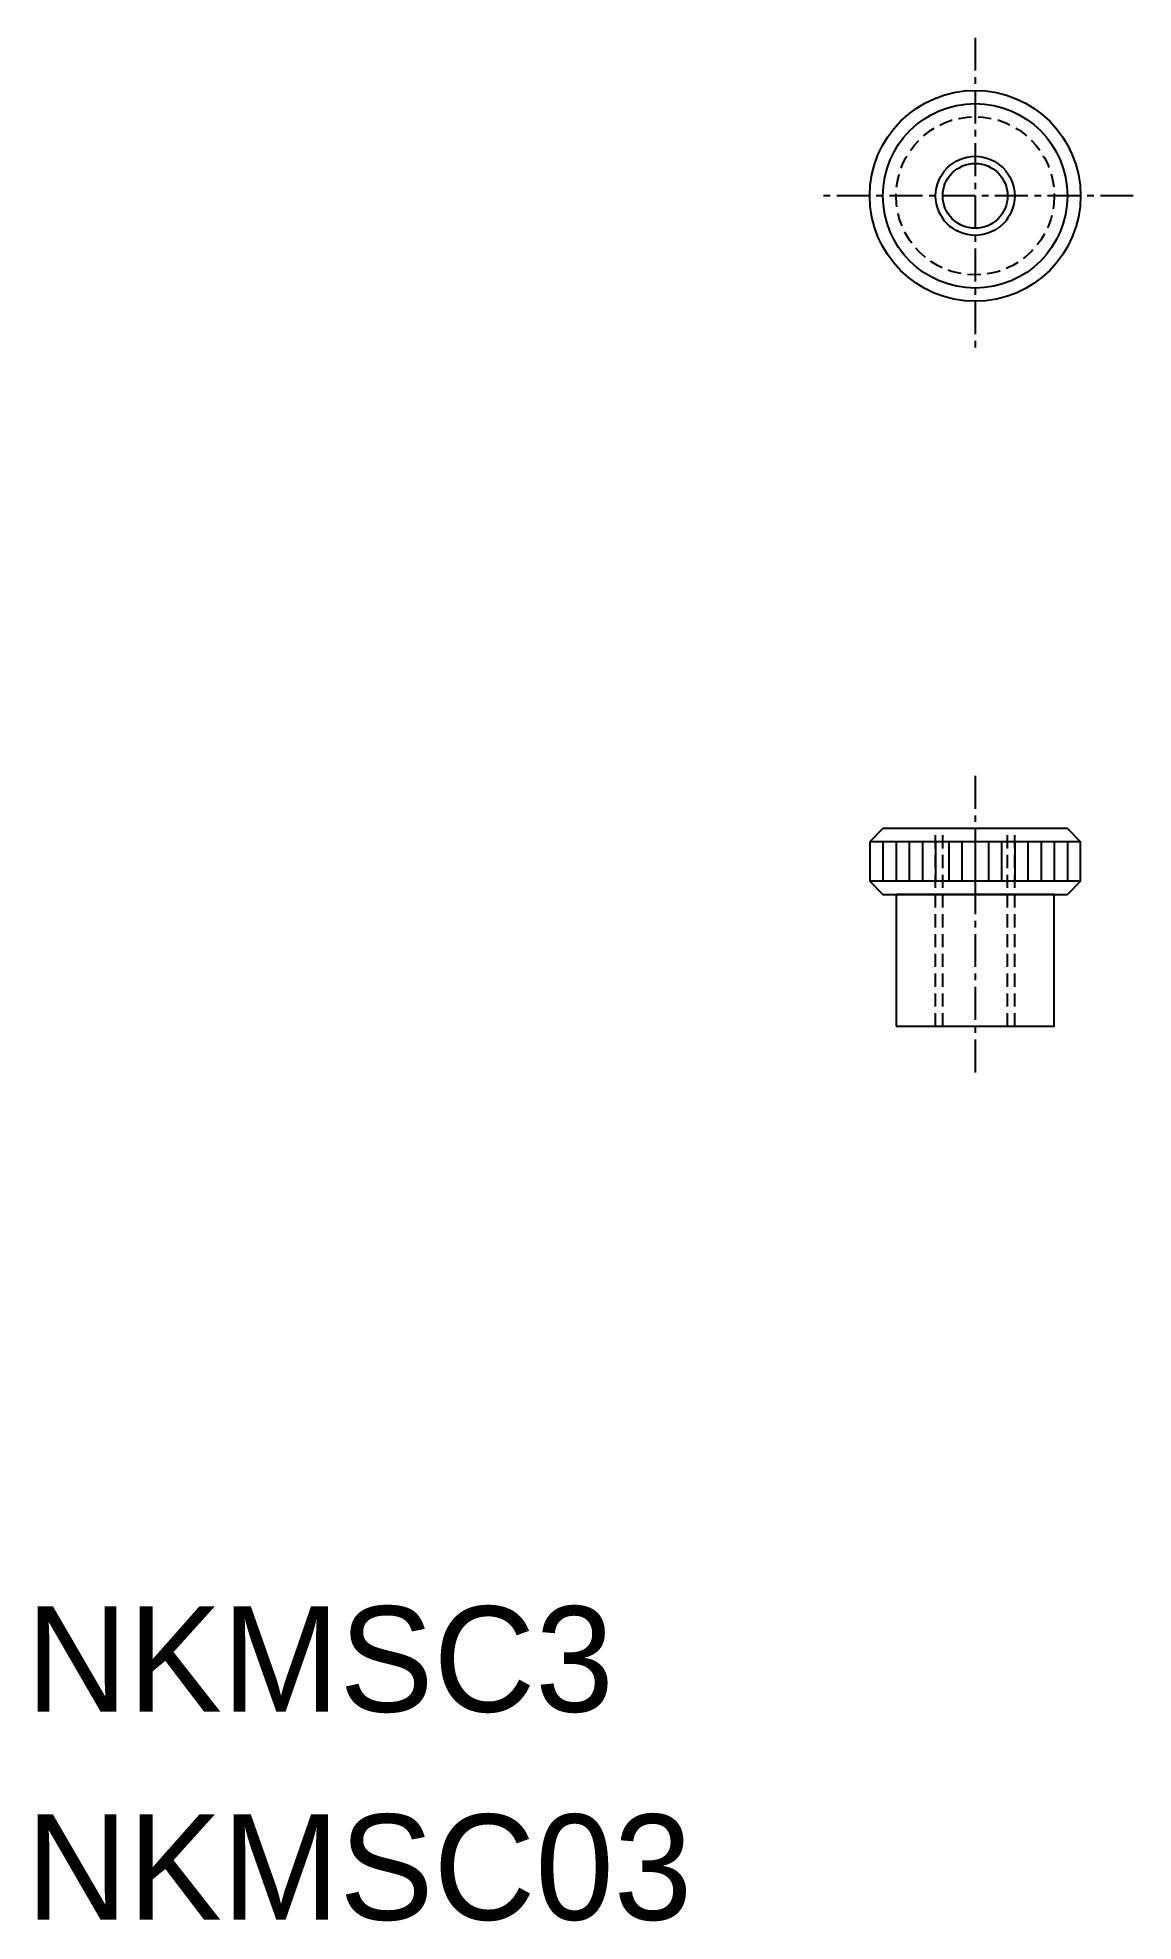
# Model space of a CAD drawing. Extents: x -12284.5 to -12242.9, y -175.9 to -104.5.
import ezdxf

# ---------------------------------------------------------------- set-up
doc = ezdxf.new("R2010")
doc.units = 0
doc.linetypes.add('CENTER', pattern=[2, 1.25, -0.25, 0.25, -0.25])
doc.linetypes.add('DASHED', pattern=[0.75, 0.5, -0.25])
doc.layers.get('0').update_dxf_attribs({"linetype": 'CONTINUOUS'})
doc.layers.add('CENTER', color=1, linetype='CENTER')

msp = doc.modelspace()

# ---------------------------------------------------------------- linework, layer by layer
at = {"color": 7, "linetype": 'CONTINUOUS'}
for p, q in [((-12252.406, -134.47), (-12252.906, -134.97)), ((-12252.906, -134.97), (-12252.906, -136.47)), ((-12252.906, -134.97), (-12252.906, -136.47)), ((-12244.906, -134.97), (-12252.906, -134.97)), ((-12245.406, -134.47), (-12252.406, -134.47)), ((-12252.406, -134.97), (-12252.406, -136.47)), ((-12251.906, -134.97), (-12251.906, -136.47)), ((-12251.406, -134.97), (-12251.406, -136.47)), ((-12250.906, -134.97), (-12250.906, -136.47)), ((-12250.406, -134.97), (-12250.406, -136.47)), ((-12249.906, -134.97), (-12249.906, -136.47)), ((-12249.406, -134.97), (-12249.406, -136.47)), ((-12248.906, -134.97), (-12248.906, -136.47)), ((-12248.406, -134.97), (-12248.406, -136.47)), ((-12247.906, -134.97), (-12247.906, -136.47)), ((-12247.406, -134.97), (-12247.406, -136.47)), ((-12246.906, -134.97), (-12246.906, -136.47)), ((-12246.406, -134.97), (-12246.406, -136.47)), ((-12245.906, -134.97), (-12245.906, -136.47)), ((-12245.406, -134.47), (-12244.906, -134.97)), ((-12245.406, -134.97), (-12245.406, -136.47)), ((-12244.906, -136.47), (-12244.906, -134.97)), ((-12245.406, -135.345), (-12245.406, -135.345)), ((-12245.406, -135.72), (-12245.406, -135.72)), ((-12252.906, -136.47), (-12252.406, -136.97)), ((-12244.906, -136.47), (-12252.906, -136.47)), ((-12252.406, -136.97), (-12245.406, -136.97)), ((-12244.906, -136.47), (-12245.406, -136.97))]:
    msp.add_line(p, q, dxfattribs=at)
at = {"color": 3, "linetype": 'DASHED'}
for p, q in [((-12250.406, -141.97), (-12250.406, -134.47)), ((-12250.135, -141.97), (-12250.135, -134.47)), ((-12247.676, -141.97), (-12247.676, -134.47)), ((-12247.406, -141.97), (-12247.406, -134.47))]:
    msp.add_line(p, q, dxfattribs=at)
at = {"color": 7, "linetype": 'CONTINUOUS'}
msp.add_lwpolyline([(-12251.906, -141.97), (-12245.906, -141.97), (-12245.906, -136.97), (-12251.906, -136.97)], close=True, dxfattribs=at)
for radius in [4, 3.5, 1.23]:
    msp.add_circle((-12248.906, -110.47), radius, dxfattribs=at)
at = {"color": 3, "linetype": 'DASHED'}
msp.add_circle((-12248.906, -110.47), 3, dxfattribs=at)
at = {"color": 3, "linetype": 'CONTINUOUS'}
msp.add_circle((-12248.906, -110.47), 1.5, dxfattribs=at)
at = {"layer": 'CENTER', "color": 1, "linetype": 'CENTER'}
for p, q in [((-12248.906, -104.47), (-12248.906, -116.47)), ((-12242.906, -110.47), (-12254.906, -110.47)), ((-12248.906, -132.47), (-12248.906, -143.97))]:
    msp.add_line(p, q, dxfattribs=at)

# ---------------------------------------------------------------- texts
at = {"color": 7, "linetype": 'CONTINUOUS'}
for s, p in [('NKMSC3', (-12284.906, -167.97)), ('NKMSC03', (-12284.906, -175.863))]:
    msp.add_text(s, height=4, dxfattribs=at).set_placement(p)

doc.saveas('drawing.dxf')
